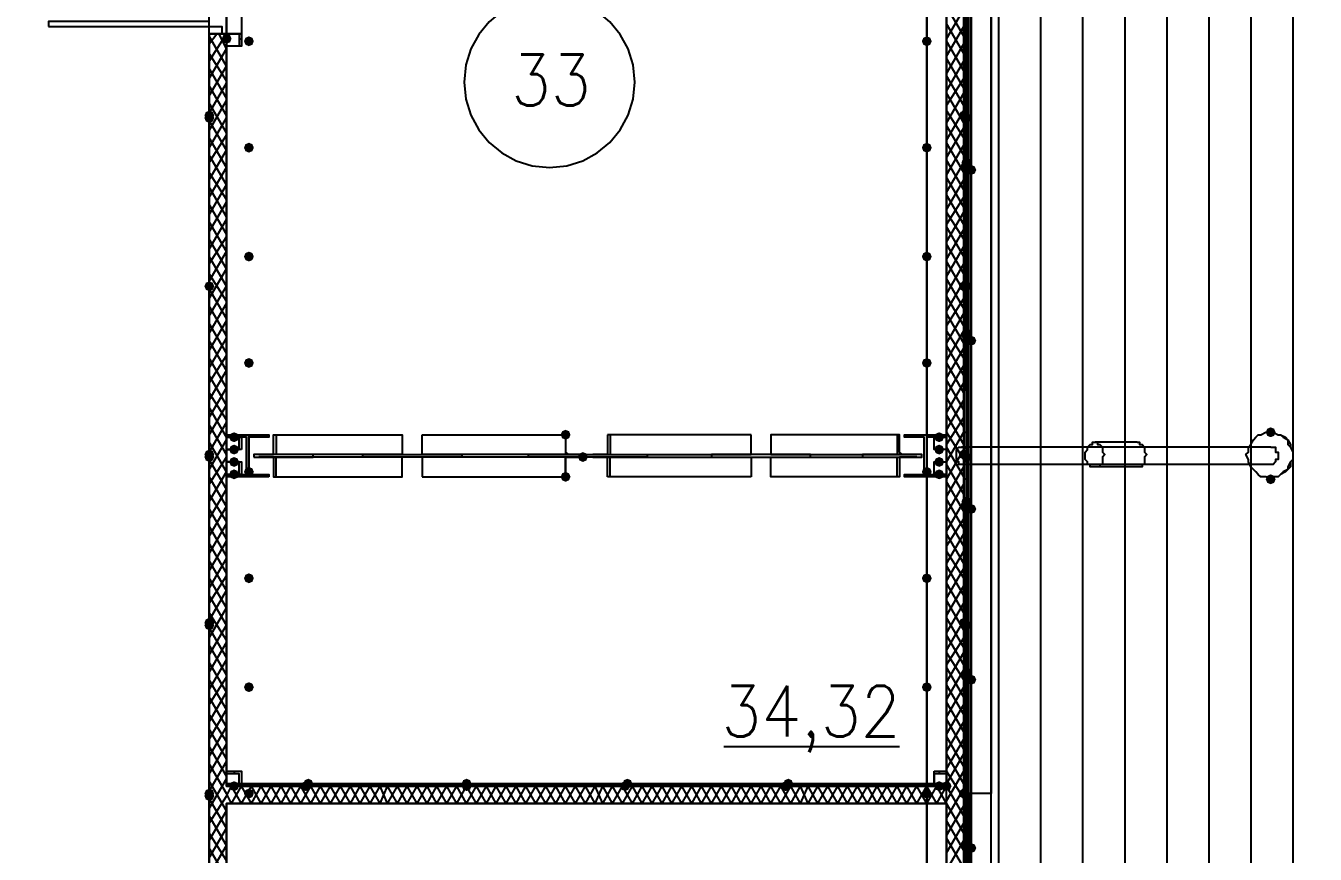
# Model space of a CAD drawing. Header units: millimetres. Extents: x 0 to 420, y 0 to 297.
# Drawn here: x 377.61 to 399.67, y 161.44 to 175.61 of the extents above; entities that cross this region are included whole.
import ezdxf

# ---------------------------------------------------------------- set-up
doc = ezdxf.new("R2010")
doc.units = ezdxf.units.MM
doc.layers.get('0').update_dxf_attribs({"linetype": 'CONTINUOUS'})
doc.styles.get("Standard").update_dxf_attribs({"font": 'STANDARD'})

msp = doc.modelspace()

# ---------------------------------------------------------------- hatches: boundary and pattern name
at = {"true_color": 0x000007}
h = msp.add_hatch(color=0, dxfattribs=at)
h.paths.add_polyline_path([(393.784667, 203.623333), (393.784667, 121.031), (393.7, 203.623333)], flags=0)
h.paths.add_polyline_path([(393.784667, 121.031), (393.7, 203.623333), (393.7, 121.031)], flags=0)
h = msp.add_hatch(color=0, dxfattribs=at)
h.paths.add_polyline_path([(393.7, 185.631667), (393.657667, 185.631667), (393.7, 168.275)], flags=0)
h.paths.add_polyline_path([(393.657667, 185.631667), (393.7, 168.275), (393.657667, 168.275)], flags=0)
h = msp.add_hatch(color=0, dxfattribs=at)
h.paths.add_polyline_path([(380.746, 175.471667), (380.746, 168.275)], flags=0)
h.paths.add_polyline_path([(380.746, 168.275), (380.746, 175.471667)], flags=0)
for points in [[(381.127, 175.387), (381.102129, 175.327204), (381.042333, 175.302333), (380.982538, 175.327204), (380.957667, 175.387), (380.982537, 175.446796), (381.042333, 175.471667), (381.102129, 175.446796)], [(381.508, 175.344667), (381.483129, 175.284871), (381.423333, 175.26), (381.363538, 175.284871), (381.338667, 175.344667), (381.363537, 175.404462), (381.423333, 175.429333), (381.483129, 175.404463)], [(393.107333, 175.344667), (393.082462, 175.284871), (393.022667, 175.26), (392.962871, 175.284871), (392.938, 175.344667), (392.962871, 175.404462), (393.022667, 175.429333), (393.082462, 175.404463)], [(381.508, 173.524333), (381.483129, 173.464538), (381.423333, 173.439667), (381.363538, 173.464538), (381.338667, 173.524333), (381.363537, 173.584129), (381.423333, 173.609), (381.483129, 173.584129)], [(393.107333, 173.524333), (393.082462, 173.464538), (393.022667, 173.439667), (392.962871, 173.464538), (392.938, 173.524333), (392.962871, 173.584129), (393.022667, 173.609), (393.082462, 173.584129)], [(381.508, 171.661667), (381.483129, 171.601871), (381.423333, 171.577), (381.363538, 171.601871), (381.338667, 171.661667), (381.363537, 171.721462), (381.423333, 171.746333), (381.483129, 171.721463)], [(393.107333, 171.661667), (393.082462, 171.601871), (393.022667, 171.577), (392.962871, 171.601871), (392.938, 171.661667), (392.962871, 171.721462), (393.022667, 171.746333), (393.082462, 171.721463)], [(381.508, 169.841333), (381.483129, 169.781537), (381.423333, 169.756667), (381.363538, 169.781537), (381.338667, 169.841333), (381.363537, 169.901129), (381.423333, 169.926), (381.483129, 169.901129)], [(393.107333, 169.841333), (393.082462, 169.781537), (393.022667, 169.756667), (392.962871, 169.781537), (392.938, 169.841333), (392.962871, 169.901129), (393.022667, 169.926), (393.082462, 169.901129)], [(381.254, 168.571333), (381.229129, 168.511537), (381.169333, 168.486667), (381.109537, 168.511537), (381.084667, 168.571333), (381.109537, 168.631129), (381.169333, 168.656), (381.229129, 168.631129)], [(386.926667, 168.613667), (386.901796, 168.553871), (386.842, 168.529), (386.782204, 168.553871), (386.757333, 168.613667), (386.782204, 168.673462), (386.842, 168.698333), (386.901796, 168.673463)], [(393.319, 168.571333), (393.294129, 168.511537), (393.234333, 168.486667), (393.174537, 168.511537), (393.149667, 168.571333), (393.174537, 168.631129), (393.234333, 168.656), (393.294129, 168.631129)], [(398.991667, 168.656), (398.966796, 168.596204), (398.907, 168.571333), (398.847204, 168.596204), (398.822333, 168.656), (398.847204, 168.715796), (398.907, 168.740667), (398.966796, 168.715796)], [(381.254, 168.359667), (381.229129, 168.299871), (381.169333, 168.275), (381.109537, 168.299871), (381.084667, 168.359667), (381.109537, 168.419462), (381.169333, 168.444333), (381.229129, 168.419463)], [(393.319, 168.359667), (393.294129, 168.299871), (393.234333, 168.275), (393.174537, 168.299871), (393.149667, 168.359667), (393.174537, 168.419462), (393.234333, 168.444333), (393.294129, 168.419463)], [(381.254, 168.148), (381.229129, 168.088204), (381.169333, 168.063333), (381.109537, 168.088204), (381.084667, 168.148), (381.109537, 168.207796), (381.169333, 168.232667), (381.229129, 168.207796)], [(387.223, 168.232667), (387.198129, 168.172871), (387.138333, 168.148), (387.078538, 168.172871), (387.053667, 168.232667), (387.078537, 168.292462), (387.138333, 168.317333), (387.198129, 168.292463)], [(393.319, 168.148), (393.294129, 168.088204), (393.234333, 168.063333), (393.174537, 168.088204), (393.149667, 168.148), (393.174537, 168.207796), (393.234333, 168.232667), (393.294129, 168.207796)], [(381.254, 167.936333), (381.229129, 167.876537), (381.169333, 167.851667), (381.109537, 167.876537), (381.084667, 167.936333), (381.109537, 167.996129), (381.169333, 168.021), (381.229129, 167.996129)], [(381.508, 167.978667), (381.483129, 167.918871), (381.423333, 167.894), (381.363538, 167.918871), (381.338667, 167.978667), (381.363537, 168.038462), (381.423333, 168.063333), (381.483129, 168.038463)], [(386.926667, 167.894), (386.901796, 167.834204), (386.842, 167.809333), (386.782204, 167.834204), (386.757333, 167.894), (386.782204, 167.953796), (386.842, 167.978667), (386.901796, 167.953796)], [(393.107333, 167.978667), (393.082462, 167.918871), (393.022667, 167.894), (392.962871, 167.918871), (392.938, 167.978667), (392.962871, 168.038462), (393.022667, 168.063333), (393.082462, 168.038463)], [(393.319, 167.936333), (393.294129, 167.876537), (393.234333, 167.851667), (393.174537, 167.876537), (393.149667, 167.936333), (393.174537, 167.996129), (393.234333, 168.021), (393.294129, 167.996129)], [(398.991667, 167.851667), (398.966796, 167.791871), (398.907, 167.767), (398.847204, 167.791871), (398.822333, 167.851667), (398.847204, 167.911462), (398.907, 167.936333), (398.966796, 167.911463)], [(381.508, 166.158333), (381.483129, 166.098537), (381.423333, 166.073667), (381.363538, 166.098537), (381.338667, 166.158333), (381.363537, 166.218129), (381.423333, 166.243), (381.483129, 166.218129)], [(393.107333, 166.158333), (393.082462, 166.098537), (393.022667, 166.073667), (392.962871, 166.098537), (392.938, 166.158333), (392.962871, 166.218129), (393.022667, 166.243), (393.082462, 166.218129)], [(381.508, 164.295667), (381.483129, 164.235871), (381.423333, 164.211), (381.363538, 164.235871), (381.338667, 164.295667), (381.363537, 164.355462), (381.423333, 164.380333), (381.483129, 164.355463)], [(393.107333, 164.295667), (393.082462, 164.235871), (393.022667, 164.211), (392.962871, 164.235871), (392.938, 164.295667), (392.962871, 164.355462), (393.022667, 164.380333), (393.082462, 164.355463)], [(381.254, 162.602333), (381.229129, 162.542537), (381.169333, 162.517667), (381.109537, 162.542537), (381.084667, 162.602333), (381.109537, 162.662129), (381.169333, 162.687), (381.229129, 162.662129)], [(393.319, 162.602333), (393.294129, 162.542537), (393.234333, 162.517667), (393.174537, 162.542537), (393.149667, 162.602333), (393.174537, 162.662129), (393.234333, 162.687), (393.294129, 162.662129)], [(393.446, 162.602333), (393.421129, 162.542537), (393.361333, 162.517667), (393.301537, 162.542537), (393.276667, 162.602333), (393.301537, 162.662129), (393.361333, 162.687), (393.421129, 162.662129)], [(381.508, 162.475333), (381.483129, 162.415537), (381.423333, 162.390667), (381.363538, 162.415537), (381.338667, 162.475333), (381.363537, 162.535129), (381.423333, 162.56), (381.483129, 162.535129)], [(393.107333, 162.475333), (393.082462, 162.415537), (393.022667, 162.390667), (392.962871, 162.415537), (392.938, 162.475333), (392.962871, 162.535129), (393.022667, 162.56), (393.082462, 162.535129)]]:
    msp.add_hatch(color=0, dxfattribs=at).paths.add_polyline_path(points, flags=0)
at = {"true_color": 0x0000fe}
for points in [[(380.830667, 174.074667), (380.805796, 174.014871), (380.746, 173.99), (380.686204, 174.014871), (380.661333, 174.074667), (380.686204, 174.134462), (380.746, 174.159333), (380.805796, 174.134463)], [(380.830667, 174.032333), (380.805796, 173.972537), (380.746, 173.947667), (380.686204, 173.972537), (380.661333, 174.032333), (380.686204, 174.092129), (380.746, 174.117), (380.805796, 174.092129)], [(393.742333, 174.074667), (393.717462, 174.014871), (393.657667, 173.99), (393.597871, 174.014871), (393.573, 174.074667), (393.597871, 174.134462), (393.657667, 174.159333), (393.717462, 174.134463)], [(393.784667, 174.032333), (393.759796, 173.972537), (393.7, 173.947667), (393.640204, 173.972537), (393.615333, 174.032333), (393.640204, 174.092129), (393.7, 174.117), (393.759796, 174.092129)], [(393.784667, 173.270333), (393.759796, 173.210537), (393.7, 173.185667), (393.640204, 173.210537), (393.615333, 173.270333), (393.640204, 173.330129), (393.7, 173.355), (393.759796, 173.330129)], [(393.784667, 173.185667), (393.759796, 173.125871), (393.7, 173.101), (393.640204, 173.125871), (393.615333, 173.185667), (393.640204, 173.245462), (393.7, 173.270333), (393.759796, 173.245463)], [(393.784667, 173.185667), (393.759796, 173.125871), (393.7, 173.101), (393.640204, 173.125871), (393.615333, 173.185667), (393.640204, 173.245462), (393.7, 173.270333), (393.759796, 173.245463)], [(393.869333, 173.143333), (393.844462, 173.083537), (393.784667, 173.058667), (393.724871, 173.083537), (393.7, 173.143333), (393.724871, 173.203129), (393.784667, 173.228), (393.844462, 173.203129)], [(380.830667, 171.153667), (380.805796, 171.093871), (380.746, 171.069), (380.686204, 171.093871), (380.661333, 171.153667), (380.686204, 171.213462), (380.746, 171.238333), (380.805796, 171.213463)], [(380.830667, 171.153667), (380.805796, 171.093871), (380.746, 171.069), (380.686204, 171.093871), (380.661333, 171.153667), (380.686204, 171.213462), (380.746, 171.238333), (380.805796, 171.213463)], [(393.742333, 171.153667), (393.717462, 171.093871), (393.657667, 171.069), (393.597871, 171.093871), (393.573, 171.153667), (393.597871, 171.213462), (393.657667, 171.238333), (393.717462, 171.213463)], [(393.784667, 171.153667), (393.759796, 171.093871), (393.7, 171.069), (393.640204, 171.093871), (393.615333, 171.153667), (393.640204, 171.213462), (393.7, 171.238333), (393.759796, 171.213463)], [(393.784667, 170.349333), (393.759796, 170.289537), (393.7, 170.264667), (393.640204, 170.289537), (393.615333, 170.349333), (393.640204, 170.409129), (393.7, 170.434), (393.759796, 170.409129)], [(393.784667, 170.307), (393.759796, 170.247204), (393.7, 170.222333), (393.640204, 170.247204), (393.615333, 170.307), (393.640204, 170.366796), (393.7, 170.391667), (393.759796, 170.366796)], [(393.784667, 170.307), (393.759796, 170.247204), (393.7, 170.222333), (393.640204, 170.247204), (393.615333, 170.307), (393.640204, 170.366796), (393.7, 170.391667), (393.759796, 170.366796)], [(393.869333, 170.222333), (393.844462, 170.162537), (393.784667, 170.137667), (393.724871, 170.162537), (393.7, 170.222333), (393.724871, 170.282129), (393.784667, 170.307), (393.844462, 170.282129)], [(380.830667, 168.275), (380.805796, 168.215204), (380.746, 168.190333), (380.686204, 168.215204), (380.661333, 168.275), (380.686204, 168.334796), (380.746, 168.359667), (380.805796, 168.334796)], [(393.742333, 168.275), (393.717462, 168.215204), (393.657667, 168.190333), (393.597871, 168.215204), (393.573, 168.275), (393.597871, 168.334796), (393.657667, 168.359667), (393.717462, 168.334796)], [(380.830667, 168.232667), (380.805796, 168.172871), (380.746, 168.148), (380.686204, 168.172871), (380.661333, 168.232667), (380.686204, 168.292462), (380.746, 168.317333), (380.805796, 168.292463)], [(393.784667, 168.232667), (393.759796, 168.172871), (393.7, 168.148), (393.640204, 168.172871), (393.615333, 168.232667), (393.640204, 168.292462), (393.7, 168.317333), (393.759796, 168.292463)], [(393.784667, 168.232667), (393.759796, 168.172871), (393.7, 168.148), (393.640204, 168.172871), (393.615333, 168.232667), (393.640204, 168.292462), (393.7, 168.317333), (393.759796, 168.292463)], [(393.784667, 167.470667), (393.759796, 167.410871), (393.7, 167.386), (393.640204, 167.410871), (393.615333, 167.470667), (393.640204, 167.530462), (393.7, 167.555333), (393.759796, 167.530463)], [(393.784667, 167.386), (393.759796, 167.326204), (393.7, 167.301333), (393.640204, 167.326204), (393.615333, 167.386), (393.640204, 167.445796), (393.7, 167.470667), (393.759796, 167.445796)], [(393.784667, 167.386), (393.759796, 167.326204), (393.7, 167.301333), (393.640204, 167.326204), (393.615333, 167.386), (393.640204, 167.445796), (393.7, 167.470667), (393.759796, 167.445796)], [(393.869333, 167.343667), (393.844462, 167.283871), (393.784667, 167.259), (393.724871, 167.283871), (393.7, 167.343667), (393.724871, 167.403462), (393.784667, 167.428333), (393.844462, 167.403463)], [(380.830667, 165.396333), (380.805796, 165.336537), (380.746, 165.311667), (380.686204, 165.336537), (380.661333, 165.396333), (380.686204, 165.456129), (380.746, 165.481), (380.805796, 165.456129)], [(393.742333, 165.396333), (393.717462, 165.336537), (393.657667, 165.311667), (393.597871, 165.336537), (393.573, 165.396333), (393.597871, 165.456129), (393.657667, 165.481), (393.717462, 165.456129)], [(380.830667, 165.354), (380.805796, 165.294204), (380.746, 165.269333), (380.686204, 165.294204), (380.661333, 165.354), (380.686204, 165.413796), (380.746, 165.438667), (380.805796, 165.413796)], [(393.784667, 165.354), (393.759796, 165.294204), (393.7, 165.269333), (393.640204, 165.294204), (393.615333, 165.354), (393.640204, 165.413796), (393.7, 165.438667), (393.759796, 165.413796)], [(393.784667, 164.549667), (393.759796, 164.489871), (393.7, 164.465), (393.640204, 164.489871), (393.615333, 164.549667), (393.640204, 164.609462), (393.7, 164.634333), (393.759796, 164.609463)], [(393.784667, 164.507333), (393.759796, 164.447537), (393.7, 164.422667), (393.640204, 164.447537), (393.615333, 164.507333), (393.640204, 164.567129), (393.7, 164.592), (393.759796, 164.567129)], [(393.784667, 164.507333), (393.759796, 164.447537), (393.7, 164.422667), (393.640204, 164.447537), (393.615333, 164.507333), (393.640204, 164.567129), (393.7, 164.592), (393.759796, 164.567129)], [(393.869333, 164.422667), (393.844462, 164.362871), (393.784667, 164.338), (393.724871, 164.362871), (393.7, 164.422667), (393.724871, 164.482462), (393.784667, 164.507333), (393.844462, 164.482463)], [(382.481667, 162.602333), (382.456796, 162.542537), (382.397, 162.517667), (382.337204, 162.542537), (382.312333, 162.602333), (382.337204, 162.662129), (382.397, 162.687), (382.456796, 162.662129)], [(382.524, 162.644667), (382.499129, 162.584871), (382.439333, 162.56), (382.379537, 162.584871), (382.354667, 162.644667), (382.379537, 162.704462), (382.439333, 162.729333), (382.499129, 162.704463)], [(385.233333, 162.644667), (385.208463, 162.584871), (385.148667, 162.56), (385.088871, 162.584871), (385.064, 162.644667), (385.088871, 162.704462), (385.148667, 162.729333), (385.208462, 162.704463)], [(385.233333, 162.602333), (385.208463, 162.542537), (385.148667, 162.517667), (385.088871, 162.542537), (385.064, 162.602333), (385.088871, 162.662129), (385.148667, 162.687), (385.208462, 162.662129)], [(387.942667, 162.602333), (387.917796, 162.542537), (387.858, 162.517667), (387.798204, 162.542537), (387.773333, 162.602333), (387.798204, 162.662129), (387.858, 162.687), (387.917796, 162.662129)], [(387.985, 162.644667), (387.960129, 162.584871), (387.900333, 162.56), (387.840537, 162.584871), (387.815667, 162.644667), (387.840537, 162.704462), (387.900333, 162.729333), (387.960129, 162.704463)], [(390.694333, 162.602333), (390.669462, 162.542537), (390.609667, 162.517667), (390.549871, 162.542537), (390.525, 162.602333), (390.549871, 162.662129), (390.609667, 162.687), (390.669462, 162.662129)], [(390.736667, 162.644667), (390.711796, 162.584871), (390.652, 162.56), (390.592204, 162.584871), (390.567333, 162.644667), (390.592204, 162.704462), (390.652, 162.729333), (390.711796, 162.704463)], [(393.446, 162.602333), (393.421129, 162.542537), (393.361333, 162.517667), (393.301537, 162.542537), (393.276667, 162.602333), (393.301537, 162.662129), (393.361333, 162.687), (393.421129, 162.662129)], [(380.830667, 162.475333), (380.805796, 162.415537), (380.746, 162.390667), (380.686204, 162.415537), (380.661333, 162.475333), (380.686204, 162.535129), (380.746, 162.56), (380.805796, 162.535129)], [(380.830667, 162.433), (380.805796, 162.373204), (380.746, 162.348333), (380.686204, 162.373204), (380.661333, 162.433), (380.686204, 162.492796), (380.746, 162.517667), (380.805796, 162.492796)], [(393.742333, 162.475333), (393.717462, 162.415537), (393.657667, 162.390667), (393.597871, 162.415537), (393.573, 162.475333), (393.597871, 162.535129), (393.657667, 162.56), (393.717462, 162.535129)], [(393.784667, 162.433), (393.759796, 162.373204), (393.7, 162.348333), (393.640204, 162.373204), (393.615333, 162.433), (393.640204, 162.492796), (393.7, 162.517667), (393.759796, 162.492796)], [(393.784667, 161.628667), (393.759796, 161.568871), (393.7, 161.544), (393.640204, 161.568871), (393.615333, 161.628667), (393.640204, 161.688462), (393.7, 161.713333), (393.759796, 161.688463)], [(393.784667, 161.586333), (393.759796, 161.526537), (393.7, 161.501667), (393.640204, 161.526537), (393.615333, 161.586333), (393.640204, 161.646129), (393.7, 161.671), (393.759796, 161.646129)], [(393.784667, 161.586333), (393.759796, 161.526537), (393.7, 161.501667), (393.640204, 161.526537), (393.615333, 161.586333), (393.640204, 161.646129), (393.7, 161.671), (393.759796, 161.646129)], [(393.869333, 161.544), (393.844462, 161.484204), (393.784667, 161.459333), (393.724871, 161.484204), (393.7, 161.544), (393.724871, 161.603796), (393.784667, 161.628667), (393.844462, 161.603796)]]:
    msp.add_hatch(color=0, dxfattribs=at).paths.add_polyline_path(points, flags=0)
at = {"true_color": 0x000007}
h = msp.add_hatch(color=0, dxfattribs=at)
h.paths.add_polyline_path([(380.746, 168.232667), (380.746, 156.675667)], flags=0)
h.paths.add_polyline_path([(380.746, 156.675667), (380.746, 168.232667)], flags=0)
h = msp.add_hatch(color=0, dxfattribs=at)
h.paths.add_polyline_path([(393.7, 168.232667), (393.657667, 168.232667), (393.7, 156.675667)], flags=0)
h.paths.add_polyline_path([(393.657667, 168.232667), (393.7, 156.675667), (393.657667, 156.675667)], flags=0)
h = msp.add_hatch(color=0, dxfattribs=at)
h.paths.add_polyline_path([(393.361333, 162.644667), (381.042333, 162.644667), (393.361333, 162.602333)], flags=0)
h.paths.add_polyline_path([(381.042333, 162.644667), (393.361333, 162.602333), (381.042333, 162.602333)], flags=0)

# ---------------------------------------------------------------- linework, layer by layer
at = {"color": 0, "true_color": 0x000007}
for points in [[(393.657667, 104.14), (393.657667, 221.064667)], [(393.7, 203.623333), (393.7, 121.031), (393.7, 203.623333), (393.7, 121.031)], [(393.7, 203.623333), (393.7, 121.031)], [(393.7, 203.623333), (393.7, 121.031)], [(393.361333, 186.012667), (393.361333, 162.602333)], [(393.7, 185.631667), (393.7, 168.275), (393.657667, 185.631667), (393.657667, 168.275)], [(381.169333, 175.471667), (381.042333, 175.471667), (381.042333, 176.953333)], [(381.296333, 176.953333), (381.296333, 175.471667), (381.169333, 175.471667)], [(388.027333, 174.646167), (387.997661, 174.94051), (387.912561, 175.214662), (387.777905, 175.462749), (387.599566, 175.678899), (387.383416, 175.857238), (387.135329, 175.991894), (386.861177, 176.076995), (386.566833, 176.106667), (386.27249, 176.076995), (385.998338, 175.991894), (385.750251, 175.857238), (385.534101, 175.678899), (385.355762, 175.462749), (385.221106, 175.214662), (385.136005, 174.94051), (385.106333, 174.646167)], [(393.657667, 175.429333), (393.361333, 175.937333)], [(393.361333, 175.387), (393.657667, 175.895)], [(393.657667, 175.133), (393.361333, 175.641)], [(380.746, 175.302333), (380.873, 175.471667)], [(380.746, 175.006), (381.042333, 175.471667)], [(380.746, 175.471667), (380.746, 168.275), (380.746, 175.471667), (380.746, 168.275)], [(380.746, 175.471667), (380.957667, 175.471667), (381.042333, 175.471667)], [(381.042333, 175.471667), (380.957667, 175.471667), (380.746, 175.471667), (380.957667, 175.471667)], [(380.746, 175.471667), (380.746, 149.436667)], [(381.042333, 174.921333), (380.746, 175.429333)], [(381.042333, 175.217667), (380.915333, 175.471667)], [(381.042333, 162.602333), (381.042333, 175.471667)], [(393.361333, 175.090667), (393.657667, 175.598667)], [(380.746, 174.709667), (381.042333, 175.217667)], [(381.254, 175.387), (381.296333, 175.387)], [(393.657667, 174.836667), (393.361333, 175.344667)], [(393.361333, 174.794333), (393.657667, 175.302333)], [(381.042333, 174.667333), (380.746, 175.133)], [(393.657667, 174.540333), (393.361333, 175.048333)], [(393.361333, 174.498), (393.657667, 175.006)], [(380.746, 174.413333), (381.042333, 174.921333)], [(381.042333, 174.371), (380.746, 174.879)], [(393.657667, 174.244), (393.361333, 174.752)], [(380.746, 174.117), (381.042333, 174.625)], [(381.042333, 174.074667), (380.746, 174.582667)], [(385.106333, 174.646167), (385.136005, 174.351823), (385.221106, 174.077671), (385.355762, 173.829584), (385.534101, 173.613434), (385.750251, 173.435095), (385.998338, 173.300439), (386.27249, 173.215339), (386.566833, 173.185667), (386.861177, 173.215339), (387.135329, 173.300439), (387.383416, 173.435095), (387.599566, 173.613434), (387.777905, 173.829584), (387.912561, 174.077671), (387.997661, 174.351823), (388.027333, 174.646167)], [(393.361333, 174.244), (393.657667, 174.709667)], [(380.746, 173.820667), (381.042333, 174.328667)], [(393.361333, 173.947667), (393.657667, 174.455667)], [(393.657667, 173.947667), (393.361333, 174.455667)], [(381.042333, 173.778333), (380.746, 174.286333)], [(393.361333, 173.651333), (393.657667, 174.159333)], [(393.657667, 173.693667), (393.361333, 174.159333)], [(380.746, 173.524333), (381.042333, 174.032333)], [(381.042333, 173.482), (380.746, 173.99)], [(393.657667, 173.397333), (393.361333, 173.905333)], [(393.361333, 173.355), (393.657667, 173.863)], [(380.746, 173.270333), (381.042333, 173.736)], [(381.042333, 173.185667), (380.746, 173.693667)], [(380.746, 172.974), (381.042333, 173.482)], [(393.657667, 173.101), (393.361333, 173.609)], [(393.361333, 173.058667), (393.657667, 173.566667)], [(381.042333, 172.889333), (380.746, 173.397333)], [(393.657667, 172.804667), (393.361333, 173.312667)], [(393.361333, 172.762333), (393.657667, 173.270333)], [(380.746, 172.677667), (381.042333, 173.185667)], [(381.042333, 172.635333), (380.746, 173.101)], [(393.657667, 172.508333), (393.361333, 173.016333)], [(380.746, 172.381333), (381.042333, 172.889333)], [(381.042333, 172.339), (380.746, 172.847)], [(393.361333, 172.466), (393.657667, 172.974)], [(380.746, 172.085), (381.042333, 172.593)], [(381.042333, 172.042667), (380.746, 172.550667)], [(393.657667, 172.212), (393.361333, 172.72)], [(393.361333, 172.212), (393.657667, 172.677667)], [(393.361333, 171.915667), (393.657667, 172.423667)], [(393.657667, 171.958), (393.361333, 172.423667)], [(380.746, 171.788667), (381.042333, 172.296667)], [(381.042333, 171.746333), (380.746, 172.254333)], [(393.657667, 171.661667), (393.361333, 172.169667)], [(393.361333, 171.619333), (393.657667, 172.127333)], [(380.746, 171.534667), (381.042333, 172.000333)], [(381.042333, 171.45), (380.746, 171.958)], [(380.746, 171.238333), (381.042333, 171.746333)], [(381.042333, 171.153667), (380.746, 171.661667)], [(393.657667, 171.365333), (393.361333, 171.873333)], [(393.361333, 171.323), (393.657667, 171.831)], [(380.746, 170.942), (381.042333, 171.45)], [(393.657667, 171.069), (393.361333, 171.577)], [(393.361333, 171.026667), (393.657667, 171.534667)], [(381.042333, 170.899667), (380.746, 171.365333)], [(393.657667, 170.772667), (393.361333, 171.280667)], [(393.361333, 170.730333), (393.657667, 171.238333)], [(380.746, 170.645667), (381.042333, 171.153667)], [(381.042333, 170.603333), (380.746, 171.111333)], [(380.746, 170.349333), (381.042333, 170.857333)], [(381.042333, 170.307), (380.746, 170.815)], [(393.657667, 170.476333), (393.361333, 170.984333)], [(393.361333, 170.476333), (393.657667, 170.942)], [(380.746, 170.053), (381.042333, 170.561)], [(393.361333, 170.18), (393.657667, 170.688)], [(393.657667, 170.18), (393.361333, 170.688)], [(381.042333, 170.010667), (380.746, 170.518667)], [(393.361333, 169.883667), (393.657667, 170.391667)], [(393.657667, 169.926), (393.361333, 170.391667)], [(380.746, 169.756667), (381.042333, 170.264667)], [(381.042333, 169.714333), (380.746, 170.222333)], [(393.657667, 169.629667), (393.361333, 170.137667)], [(380.746, 169.502667), (381.042333, 169.968333)], [(381.042333, 169.418), (380.746, 169.926)], [(393.361333, 169.587333), (393.657667, 170.095333)], [(380.746, 169.206333), (381.042333, 169.714333)], [(393.657667, 169.333333), (393.361333, 169.841333)], [(393.361333, 169.291), (393.657667, 169.799)], [(381.042333, 169.121667), (380.746, 169.629667)], [(393.657667, 169.037), (393.361333, 169.545)], [(393.361333, 168.994667), (393.657667, 169.502667)], [(380.746, 168.91), (381.042333, 169.418)], [(381.042333, 168.867667), (380.746, 169.333333)], [(393.657667, 168.740667), (393.361333, 169.248667)], [(380.746, 168.613667), (381.042333, 169.121667)], [(381.042333, 168.571333), (380.746, 169.079333)], [(393.361333, 168.698333), (393.657667, 169.206333)], [(380.746, 168.317333), (381.042333, 168.825333)], [(393.657667, 168.444333), (393.361333, 168.952333)], [(393.361333, 168.444333), (393.657667, 168.91)], [(381.042333, 168.275), (380.746, 168.783)], [(381.042333, 168.571333), (381.042333, 168.613667)], [(381.254, 168.571333), (381.254, 168.613667)], [(381.423333, 167.894), (381.423333, 168.613667)], [(381.592667, 168.571333), (381.592667, 168.613667)], [(381.889, 168.613667), (384.048, 168.613667), (384.048, 168.275), (381.889, 168.275), (381.592667, 168.275), (381.846667, 168.275), (381.846667, 168.317333), (381.846667, 168.613667), (381.889, 168.613667), (381.889, 168.275)], [(381.762, 168.571333), (381.762, 168.613667)], [(386.842, 168.613667), (386.842, 168.317333), (386.884333, 168.275), (387.096, 168.275), (387.138333, 168.275)], [(387.561667, 168.613667), (387.561667, 168.317333), (387.561667, 168.275), (387.307667, 168.275)], [(387.604, 168.613667), (387.561667, 168.613667)], [(392.514667, 168.613667), (390.355667, 168.613667), (390.355667, 168.275), (392.514667, 168.275), (392.853333, 168.275), (392.811, 168.275), (392.599333, 168.275), (392.557, 168.317333), (392.557, 168.613667), (392.514667, 168.613667), (392.514667, 168.275)], [(392.641667, 168.571333), (392.641667, 168.613667)], [(392.811, 168.571333), (392.811, 168.613667)], [(393.022667, 167.894), (393.022667, 168.613667)], [(393.192, 168.571333), (393.192, 168.613667)], [(393.361333, 168.148), (393.657667, 168.656)], [(393.657667, 168.190333), (393.361333, 168.656)], [(393.361333, 168.571333), (393.361333, 168.613667)], [(393.742333, 167.851667), (393.657667, 167.851667), (393.657667, 167.894), (393.657667, 167.936333), (393.657667, 167.978667), (393.657667, 168.021), (393.657667, 168.063333), (393.657667, 168.148), (393.657667, 168.190333), (393.657667, 168.275), (393.657667, 168.317333), (393.657667, 168.402), (393.657667, 168.444333), (393.657667, 168.529), (393.657667, 168.571333), (393.657667, 168.613667), (393.657667, 168.656), (393.742333, 168.656)], [(393.742333, 167.851667), (393.742333, 167.894), (393.742333, 167.936333), (393.742333, 167.978667), (393.742333, 168.021), (393.742333, 168.063333), (393.742333, 168.148), (393.742333, 168.190333), (393.742333, 168.275), (393.742333, 168.317333), (393.742333, 168.402), (393.742333, 168.444333), (393.742333, 168.529), (393.742333, 168.571333), (393.742333, 168.613667), (393.742333, 168.656)], [(398.907, 168.656), (398.949333, 168.656), (399.034, 168.613667), (399.076333, 168.613667), (399.161, 168.571333), (399.203333, 168.529), (399.245667, 168.444333), (399.245667, 168.402), (399.288, 168.317333), (399.288, 168.275), (399.288, 168.190333), (399.245667, 168.148), (399.245667, 168.063333), (399.203333, 168.021), (399.161, 167.978667), (399.076333, 167.936333), (399.034, 167.894), (398.949333, 167.894), (398.907, 167.851667)], [(380.746, 168.021), (381.042333, 168.529)], [(381.042333, 167.978667), (380.746, 168.486667)], [(393.657667, 167.894), (393.361333, 168.402)], [(393.361333, 167.851667), (393.657667, 168.359667)], [(398.907, 168.402), (393.615333, 168.402)], [(396.621, 168.486667), (395.901333, 168.486667)], [(396.621, 168.486667), (396.663333, 168.486667), (396.663333, 168.444333), (396.705667, 168.444333), (396.748, 168.402), (396.748, 168.359667), (396.748, 168.317333), (396.790333, 168.275), (396.748, 168.232667), (396.748, 168.190333), (396.748, 168.148), (396.748, 168.105667), (396.705667, 168.105667), (396.705667, 168.063333), (396.663333, 168.063333), (396.621, 168.063333)], [(398.907, 168.402), (398.949333, 168.402), (398.991667, 168.402), (398.991667, 168.359667), (398.991667, 168.317333), (399.034, 168.317333), (399.034, 168.275), (399.034, 168.232667), (399.034, 168.190333), (398.991667, 168.190333), (398.991667, 168.148), (398.949333, 168.105667), (398.907, 168.105667)], [(380.746, 167.767), (381.042333, 168.232667)], [(380.746, 156.675667), (380.746, 168.232667), (380.746, 156.675667), (380.746, 168.232667)], [(381.042333, 167.682333), (380.746, 168.190333)], [(381.889, 167.894), (384.048, 167.894), (384.048, 168.232667), (381.889, 168.232667), (381.592667, 168.232667), (381.846667, 168.232667), (381.846667, 168.190333), (381.846667, 167.894), (381.889, 167.894), (381.889, 168.232667)], [(387.138333, 168.275), (386.842, 168.275)], [(386.842, 168.232667), (386.884333, 168.232667), (387.096, 168.232667), (387.138333, 168.232667), (386.842, 168.232667), (386.842, 168.190333), (386.842, 167.894)], [(387.307667, 168.275), (387.604, 168.275)], [(387.307667, 168.232667), (387.604, 168.232667)], [(387.561667, 167.894), (387.561667, 168.190333), (387.561667, 168.232667), (387.307667, 168.232667)], [(392.514667, 167.894), (390.355667, 167.894), (390.355667, 168.232667), (392.514667, 168.232667), (392.853333, 168.232667), (392.811, 168.232667), (392.599333, 168.232667), (392.557, 168.232667), (392.557, 168.190333), (392.557, 167.894), (392.514667, 167.894), (392.514667, 168.232667)], [(393.7, 168.232667), (393.7, 156.675667), (393.657667, 168.232667), (393.657667, 156.675667)], [(380.746, 167.470667), (381.042333, 167.978667)], [(381.042333, 167.894), (381.042333, 167.936333)], [(381.254, 167.894), (381.254, 167.936333)], [(381.592667, 167.894), (381.592667, 167.936333)], [(381.762, 167.894), (381.762, 167.936333)], [(392.641667, 167.894), (392.641667, 167.936333)], [(392.811, 167.894), (392.811, 167.936333)], [(393.192, 167.894), (393.192, 167.936333)], [(393.657667, 167.597667), (393.361333, 168.105667)], [(393.361333, 167.555333), (393.657667, 168.063333)], [(393.361333, 167.894), (393.361333, 167.936333)], [(398.907, 168.105667), (393.615333, 168.105667)], [(396.621, 168.063333), (395.901333, 168.063333)], [(381.042333, 167.386), (380.746, 167.894)], [(387.604, 167.894), (387.561667, 167.894)], [(393.657667, 167.301333), (393.361333, 167.809333)], [(393.361333, 167.259), (393.657667, 167.767)], [(380.746, 167.174333), (381.042333, 167.682333)], [(381.042333, 167.132), (380.746, 167.597667)], [(393.657667, 167.005), (393.361333, 167.513)], [(393.361333, 166.962667), (393.657667, 167.470667)], [(380.746, 166.878), (381.042333, 167.386)], [(381.042333, 166.835667), (380.746, 167.343667)], [(380.746, 166.581667), (381.042333, 167.089667)], [(381.042333, 166.539333), (380.746, 167.047333)], [(393.657667, 166.708667), (393.361333, 167.216667)], [(393.361333, 166.708667), (393.657667, 167.174333)], [(393.361333, 166.412333), (393.657667, 166.920333)], [(393.657667, 166.412333), (393.361333, 166.920333)], [(380.746, 166.285333), (381.042333, 166.793333)], [(381.042333, 166.243), (380.746, 166.751)], [(393.361333, 166.116), (393.657667, 166.624)], [(393.657667, 166.158333), (393.361333, 166.624)], [(380.746, 165.989), (381.042333, 166.497)], [(381.042333, 165.946667), (380.746, 166.454667)], [(393.657667, 165.862), (393.361333, 166.37)], [(380.746, 165.735), (381.042333, 166.200667)], [(381.042333, 165.650333), (380.746, 166.158333)], [(393.361333, 165.819667), (393.657667, 166.327667)], [(380.746, 165.438667), (381.042333, 165.946667)], [(393.657667, 165.565667), (393.361333, 166.073667)], [(393.361333, 165.523333), (393.657667, 166.031333)], [(381.042333, 165.354), (380.746, 165.862)], [(393.657667, 165.269333), (393.361333, 165.777333)], [(393.361333, 165.227), (393.657667, 165.735)], [(380.746, 165.142333), (381.042333, 165.650333)], [(381.042333, 165.1), (380.746, 165.565667)], [(393.657667, 164.973), (393.361333, 165.481)], [(380.746, 164.846), (381.042333, 165.354)], [(381.042333, 164.803667), (380.746, 165.311667)], [(393.361333, 164.930667), (393.657667, 165.438667)], [(380.746, 164.549667), (381.042333, 165.057667)], [(393.657667, 164.676667), (393.361333, 165.184667)], [(393.361333, 164.676667), (393.657667, 165.142333)], [(381.042333, 164.507333), (380.746, 165.015333)], [(393.361333, 164.380333), (393.657667, 164.888333)], [(393.657667, 164.422667), (393.361333, 164.888333)], [(380.746, 164.253333), (381.042333, 164.761333)], [(381.042333, 164.211), (380.746, 164.719)], [(393.657667, 164.126333), (393.361333, 164.634333)], [(380.746, 163.999333), (381.042333, 164.465)], [(381.042333, 163.914667), (380.746, 164.422667)], [(393.361333, 164.084), (393.657667, 164.592)], [(380.746, 163.703), (381.042333, 164.211)], [(393.657667, 163.83), (393.361333, 164.338)], [(393.361333, 163.787667), (393.657667, 164.295667)], [(381.042333, 163.618333), (380.746, 164.126333)], [(393.657667, 163.533667), (393.361333, 164.041667)], [(393.361333, 163.491333), (393.657667, 163.999333)], [(380.746, 163.406667), (381.042333, 163.914667)], [(381.042333, 163.364333), (380.746, 163.83)], [(393.657667, 163.237333), (393.361333, 163.745333)], [(380.746, 163.110333), (381.042333, 163.618333)], [(381.042333, 163.068), (380.746, 163.576)], [(393.361333, 163.195), (393.657667, 163.703)], [(380.746, 162.814), (381.042333, 163.322)], [(381.042333, 162.771667), (380.746, 163.279667)], [(389.551333, 163.279667), (392.557, 163.279667)], [(393.657667, 162.941), (393.361333, 163.449)], [(393.361333, 162.898667), (393.657667, 163.406667)], [(393.361333, 162.644667), (393.657667, 163.152667)], [(393.657667, 162.644667), (393.361333, 163.152667)], [(380.746, 162.517667), (381.042333, 163.025667)], [(381.042333, 162.475333), (380.746, 162.983333)], [(381.169333, 162.856333), (381.169333, 162.814)], [(393.234333, 162.856333), (393.234333, 162.814)], [(393.361333, 162.348333), (393.657667, 162.856333)], [(393.657667, 162.390667), (393.361333, 162.856333)], [(380.746, 162.221333), (381.042333, 162.729333)], [(381.042333, 162.179), (380.746, 162.687)], [(381.042333, 162.602333), (393.361333, 162.602333), (381.042333, 162.602333), (393.361333, 162.644667)], [(380.746, 161.967333), (381.042333, 162.433)], [(381.042333, 161.882667), (380.746, 162.390667)], [(381.042333, 162.433), (381.127, 162.602333)], [(393.361333, 162.602333), (381.042333, 162.602333)], [(381.127, 162.306), (381.042333, 162.475333)], [(381.127, 162.306), (381.296333, 162.602333)], [(381.296333, 162.306), (381.127, 162.602333)], [(381.296333, 162.306), (381.465667, 162.602333)], [(381.465667, 162.306), (381.296333, 162.602333)], [(381.465667, 162.306), (381.635, 162.602333)], [(381.635, 162.306), (381.465667, 162.602333)], [(381.635, 162.306), (381.804333, 162.602333)], [(381.804333, 162.306), (381.635, 162.602333)], [(381.804333, 162.306), (381.973667, 162.602333)], [(381.973667, 162.306), (381.804333, 162.602333)], [(381.973667, 162.306), (382.143, 162.602333)], [(382.143, 162.306), (381.973667, 162.602333)], [(382.143, 162.306), (382.312333, 162.602333)], [(382.312333, 162.306), (382.143, 162.602333)], [(382.312333, 162.306), (382.481667, 162.602333)], [(382.481667, 162.306), (382.312333, 162.602333)], [(382.481667, 162.306), (382.651, 162.602333)], [(382.651, 162.306), (382.481667, 162.602333)], [(382.651, 162.306), (382.820333, 162.602333)], [(382.820333, 162.306), (382.651, 162.602333)], [(382.820333, 162.306), (382.989667, 162.602333)], [(382.989667, 162.306), (382.820333, 162.602333)], [(382.989667, 162.306), (383.159, 162.602333)], [(383.159, 162.306), (382.989667, 162.602333)], [(383.159, 162.306), (383.328333, 162.602333)], [(383.328333, 162.306), (383.159, 162.602333)], [(383.328333, 162.306), (383.497667, 162.602333)], [(383.497667, 162.306), (383.328333, 162.602333)], [(383.497667, 162.306), (383.667, 162.602333)], [(383.667, 162.306), (383.497667, 162.602333)], [(383.667, 162.306), (383.794, 162.602333)], [(383.794, 162.306), (383.667, 162.602333)], [(383.794, 162.306), (383.963333, 162.602333)], [(383.963333, 162.306), (383.794, 162.602333)], [(383.963333, 162.306), (384.132667, 162.602333)], [(384.132667, 162.306), (383.963333, 162.602333)], [(384.132667, 162.306), (384.302, 162.602333)], [(384.302, 162.306), (384.132667, 162.602333)], [(384.302, 162.306), (384.471333, 162.602333)], [(384.471333, 162.306), (384.302, 162.602333)], [(384.471333, 162.306), (384.640667, 162.602333)], [(384.640667, 162.306), (384.471333, 162.602333)], [(384.640667, 162.306), (384.81, 162.602333)], [(384.81, 162.306), (384.640667, 162.602333)], [(384.81, 162.306), (384.979333, 162.602333)], [(384.979333, 162.306), (384.81, 162.602333)], [(384.979333, 162.306), (385.148667, 162.602333)], [(385.148667, 162.306), (384.979333, 162.602333)], [(385.148667, 162.306), (385.318, 162.602333)], [(385.318, 162.306), (385.148667, 162.602333)], [(385.318, 162.306), (385.487333, 162.602333)], [(385.487333, 162.306), (385.318, 162.602333)], [(385.487333, 162.306), (385.656667, 162.602333)], [(385.656667, 162.306), (385.487333, 162.602333)], [(385.656667, 162.306), (385.826, 162.602333)], [(385.826, 162.306), (385.656667, 162.602333)], [(385.826, 162.306), (385.995333, 162.602333)], [(385.995333, 162.306), (385.826, 162.602333)], [(385.995333, 162.306), (386.164667, 162.602333)], [(386.164667, 162.306), (385.995333, 162.602333)], [(386.164667, 162.306), (386.334, 162.602333)], [(386.334, 162.306), (386.164667, 162.602333)], [(386.334, 162.306), (386.503333, 162.602333)], [(386.503333, 162.306), (386.334, 162.602333)], [(386.503333, 162.306), (386.672667, 162.602333)], [(386.672667, 162.306), (386.503333, 162.602333)], [(386.672667, 162.306), (386.842, 162.602333)], [(386.842, 162.306), (386.672667, 162.602333)], [(386.842, 162.306), (387.011333, 162.602333)], [(387.011333, 162.306), (386.842, 162.602333)], [(387.011333, 162.306), (387.180667, 162.602333)], [(387.180667, 162.306), (387.011333, 162.602333)], [(387.180667, 162.306), (387.35, 162.602333)], [(387.35, 162.306), (387.180667, 162.602333)], [(387.35, 162.306), (387.477, 162.602333)], [(387.477, 162.306), (387.35, 162.602333)], [(387.477, 162.306), (387.646333, 162.602333)], [(387.646333, 162.306), (387.477, 162.602333)], [(387.646333, 162.306), (387.815667, 162.602333)], [(387.815667, 162.306), (387.646333, 162.602333)], [(387.815667, 162.306), (387.985, 162.602333)], [(387.985, 162.306), (387.815667, 162.602333)], [(387.985, 162.306), (388.154333, 162.602333)], [(388.154333, 162.306), (387.985, 162.602333)], [(388.154333, 162.306), (388.323667, 162.602333)], [(388.323667, 162.306), (388.154333, 162.602333)], [(388.323667, 162.306), (388.493, 162.602333)], [(388.493, 162.306), (388.323667, 162.602333)], [(388.493, 162.306), (388.662333, 162.602333)], [(388.662333, 162.306), (388.493, 162.602333)], [(388.662333, 162.306), (388.831667, 162.602333)], [(388.831667, 162.306), (388.662333, 162.602333)], [(388.831667, 162.306), (389.001, 162.602333)], [(389.001, 162.306), (388.831667, 162.602333)], [(389.001, 162.306), (389.170333, 162.602333)], [(389.170333, 162.306), (389.001, 162.602333)], [(389.170333, 162.306), (389.339667, 162.602333)], [(389.339667, 162.306), (389.170333, 162.602333)], [(389.339667, 162.306), (389.509, 162.602333)], [(389.509, 162.306), (389.339667, 162.602333)], [(389.509, 162.306), (389.678333, 162.602333)], [(389.678333, 162.306), (389.509, 162.602333)], [(389.678333, 162.306), (389.847667, 162.602333)], [(389.847667, 162.306), (389.678333, 162.602333)], [(389.847667, 162.306), (390.017, 162.602333)], [(390.017, 162.306), (389.847667, 162.602333)], [(390.017, 162.306), (390.186333, 162.602333)], [(390.186333, 162.306), (390.017, 162.602333)], [(390.186333, 162.306), (390.355667, 162.602333)], [(390.355667, 162.306), (390.186333, 162.602333)], [(390.355667, 162.306), (390.525, 162.602333)], [(390.525, 162.306), (390.355667, 162.602333)], [(390.525, 162.306), (390.694333, 162.602333)], [(390.694333, 162.306), (390.525, 162.602333)], [(390.694333, 162.306), (390.863667, 162.602333)], [(390.863667, 162.306), (390.694333, 162.602333)], [(390.863667, 162.306), (390.990667, 162.602333)], [(390.990667, 162.306), (390.863667, 162.602333)], [(390.990667, 162.306), (391.16, 162.602333)], [(391.16, 162.306), (390.990667, 162.602333)], [(391.16, 162.306), (391.329333, 162.602333)], [(391.329333, 162.306), (391.16, 162.602333)], [(391.329333, 162.306), (391.498667, 162.602333)], [(391.498667, 162.306), (391.329333, 162.602333)], [(391.498667, 162.306), (391.668, 162.602333)], [(391.668, 162.306), (391.498667, 162.602333)], [(391.668, 162.306), (391.837333, 162.602333)], [(391.837333, 162.306), (391.668, 162.602333)], [(391.837333, 162.306), (392.006667, 162.602333)], [(392.006667, 162.306), (391.837333, 162.602333)], [(392.006667, 162.306), (392.176, 162.602333)], [(392.176, 162.306), (392.006667, 162.602333)], [(392.176, 162.306), (392.345333, 162.602333)], [(392.345333, 162.306), (392.176, 162.602333)], [(392.345333, 162.306), (392.514667, 162.602333)], [(392.514667, 162.306), (392.345333, 162.602333)], [(392.514667, 162.306), (392.684, 162.602333)], [(392.684, 162.306), (392.514667, 162.602333)], [(392.684, 162.306), (392.853333, 162.602333)], [(392.853333, 162.306), (392.684, 162.602333)], [(392.853333, 162.306), (393.022667, 162.602333)], [(393.022667, 162.306), (392.853333, 162.602333)], [(393.022667, 162.306), (393.192, 162.602333)], [(393.192, 162.306), (393.022667, 162.602333)], [(393.192, 162.306), (393.361333, 162.602333)], [(393.361333, 162.306), (393.192, 162.602333)], [(393.657667, 162.094333), (393.361333, 162.602333)], [(393.361333, 162.052), (393.657667, 162.56)], [(380.746, 161.671), (381.042333, 162.179)], [(381.042333, 149.436667), (381.042333, 162.306)], [(381.042333, 162.306), (393.361333, 162.306)], [(393.361333, 162.306), (393.361333, 162.348333)], [(393.657667, 161.798), (393.361333, 162.306)], [(393.361333, 162.306), (393.361333, 138.895667)], [(393.361333, 161.755667), (393.657667, 162.263667)], [(381.042333, 161.586333), (380.746, 162.094333)], [(393.657667, 161.501667), (393.361333, 162.009667)], [(393.361333, 161.459333), (393.657667, 161.967333)], [(380.746, 161.374667), (381.042333, 161.882667)], [(381.042333, 161.332333), (380.746, 161.798)], [(380.746, 161.078333), (381.042333, 161.586333)], [(381.042333, 161.036), (380.746, 161.544)], [(393.657667, 161.205333), (393.361333, 161.713333)], [(393.361333, 161.163), (393.657667, 161.671)]]:
    msp.add_lwpolyline(points, dxfattribs=at)
for points in [[(393.361333, 220.810667), (259.291667, 220.810667), (259.291667, 189.780333), (242.612333, 189.780333), (242.612333, 220.810667), (108.585, 220.810667), (108.585, 104.14), (242.654667, 104.14), (242.654667, 135.128), (259.291667, 135.128), (259.291667, 104.14), (393.361333, 104.14)], [(242.612333, 220.429667), (242.612333, 189.780333), (259.291667, 189.780333), (259.291667, 220.429667), (393.022667, 220.429667), (393.022667, 104.478667), (259.291667, 104.478667), (259.291667, 135.128), (242.654667, 135.128), (242.654667, 104.478667), (108.923667, 104.478667), (108.923667, 220.429667)], [(393.784667, 203.623333), (393.784667, 121.031), (393.7, 203.623333)], [(393.784667, 121.031), (393.7, 203.623333), (393.7, 121.031)], [(393.784667, 203.623333), (393.7, 203.623333), (393.7, 121.031), (393.784667, 121.031)], [(393.742333, 162.475333), (393.742333, 203.623333), (394.123333, 203.623333), (394.123333, 162.475333)], [(401.616333, 203.623333), (402.209, 203.623333), (402.209, 121.285), (401.616333, 121.285), (394.673667, 121.285), (394.123333, 121.285), (394.123333, 203.623333), (394.673667, 203.623333)], [(393.7, 185.631667), (393.657667, 185.631667), (393.7, 168.275)], [(393.657667, 185.631667), (393.7, 168.275), (393.657667, 168.275)], [(393.7, 168.275), (393.7, 185.631667), (393.657667, 185.631667), (393.657667, 168.275)], [(393.7, 168.275), (393.7, 185.631667), (393.657667, 185.631667), (393.657667, 168.275)], [(377.994333, 175.598667), (380.746, 175.598667), (380.746, 175.683333), (377.994333, 175.683333)], [(380.957667, 175.471667), (380.746, 175.471667), (380.746, 175.598667), (380.873, 175.598667), (380.957667, 175.598667)], [(380.746, 175.471667), (380.746, 168.275)], [(380.746, 168.275), (380.746, 175.471667)], [(380.746, 175.471667), (380.746, 168.275)], [(380.746, 175.471667), (380.746, 168.275)], [(381.042333, 175.26), (381.042333, 175.471667), (381.254, 175.471667), (381.254, 175.26), (381.042333, 175.26), (381.042333, 175.471667), (381.296333, 175.471667), (381.296333, 175.26)], [(381.762, 167.894), (381.042333, 167.894), (381.042333, 167.936333), (381.381, 167.936333), (381.381, 168.571333), (381.042333, 168.571333), (381.042333, 168.613667), (381.762, 168.613667), (381.762, 168.571333), (381.423333, 168.571333), (381.423333, 167.936333), (381.762, 167.936333)], [(381.296333, 168.359667), (381.042333, 168.359667), (381.042333, 168.571333), (381.296333, 168.571333)], [(381.254, 168.359667), (381.254, 168.571333), (381.042333, 168.571333), (381.042333, 168.359667)], [(384.386667, 168.613667), (386.842, 168.613667), (386.842, 168.275), (384.386667, 168.275)], [(390.017, 168.613667), (387.604, 168.613667), (387.604, 168.275), (390.017, 168.275)], [(393.361333, 167.894), (392.641667, 167.894), (392.641667, 167.936333), (392.980333, 167.936333), (392.980333, 168.571333), (392.641667, 168.571333), (392.641667, 168.613667), (393.361333, 168.613667), (393.361333, 168.571333), (393.022667, 168.571333), (393.022667, 167.936333), (393.361333, 167.936333)], [(393.361333, 168.359667), (393.149667, 168.359667), (393.149667, 168.571333), (393.361333, 168.571333), (393.361333, 168.359667), (393.149667, 168.359667), (393.149667, 168.571333), (393.361333, 168.571333)], [(398.526, 168.190333), (398.483667, 168.275), (398.526, 168.317333), (398.526, 168.402), (398.568333, 168.444333), (398.610667, 168.529), (398.653, 168.571333), (398.695333, 168.613667), (398.737667, 168.613667), (398.822333, 168.656), (398.907, 168.656), (398.949333, 168.656), (399.034, 168.613667), (399.076333, 168.613667), (399.118667, 168.571333), (399.203333, 168.529), (399.203333, 168.444333), (399.245667, 168.402), (399.288, 168.317333), (399.288, 168.275), (399.288, 168.190333), (399.245667, 168.148), (399.203333, 168.063333), (399.203333, 168.021), (399.118667, 167.978667), (399.076333, 167.936333), (399.034, 167.894), (398.949333, 167.894), (398.907, 167.851667), (398.822333, 167.894), (398.737667, 167.894), (398.695333, 167.936333), (398.653, 167.978667), (398.610667, 168.021), (398.568333, 168.063333), (398.526, 168.148)], [(393.530667, 168.232667), (393.530667, 168.275), (393.530667, 168.317333), (393.530667, 168.359667), (393.573, 168.402), (393.615333, 168.402), (393.657667, 168.402), (393.7, 168.359667), (393.7, 168.317333), (393.7, 168.275), (393.7, 168.232667), (393.7, 168.190333), (393.7, 168.148), (393.657667, 168.148), (393.657667, 168.105667), (393.615333, 168.105667), (393.573, 168.105667), (393.573, 168.148), (393.530667, 168.148), (393.530667, 168.190333)], [(395.732, 168.232667), (395.732, 168.275), (395.732, 168.317333), (395.774333, 168.359667), (395.774333, 168.402), (395.816667, 168.444333), (395.859, 168.444333), (395.859, 168.486667), (395.901333, 168.486667), (395.943667, 168.486667), (395.943667, 168.444333), (395.986, 168.444333), (396.028333, 168.402), (396.028333, 168.359667), (396.028333, 168.317333), (396.070667, 168.275), (396.028333, 168.232667), (396.028333, 168.190333), (396.028333, 168.148), (396.028333, 168.105667), (395.986, 168.105667), (395.986, 168.063333), (395.943667, 168.063333), (395.901333, 168.063333), (395.859, 168.063333), (395.816667, 168.063333), (395.816667, 168.105667), (395.774333, 168.105667), (395.774333, 168.148), (395.732, 168.190333)], [(380.746, 168.232667), (380.746, 156.675667)], [(380.746, 156.675667), (380.746, 168.232667)], [(380.746, 156.675667), (380.746, 168.232667)], [(380.746, 156.675667), (380.746, 168.232667)], [(381.296333, 167.936333), (381.042333, 167.936333), (381.042333, 168.148), (381.296333, 168.148)], [(381.254, 167.936333), (381.254, 168.148), (381.042333, 168.148), (381.042333, 167.936333)], [(381.508, 168.232667), (382.524, 168.232667), (382.524, 168.275), (381.508, 168.275)], [(383.370667, 168.275), (385.064, 168.275), (385.064, 168.232667), (383.370667, 168.232667)], [(384.386667, 167.894), (386.842, 167.894), (386.842, 168.232667), (384.386667, 168.232667)], [(386.207, 168.275), (388.239, 168.275), (388.239, 168.232667), (386.207, 168.232667)], [(390.017, 167.894), (387.604, 167.894), (387.604, 168.232667), (390.017, 168.232667)], [(391.033, 168.275), (389.339667, 168.275), (389.339667, 168.232667), (391.033, 168.232667)], [(391.922, 168.232667), (392.938, 168.232667), (392.938, 168.275), (391.922, 168.275)], [(393.361333, 167.936333), (393.149667, 167.936333), (393.149667, 168.148), (393.361333, 168.148), (393.361333, 167.936333), (393.149667, 167.936333), (393.149667, 168.148), (393.361333, 168.148)], [(393.7, 168.232667), (393.657667, 168.232667), (393.7, 156.675667)], [(393.657667, 168.232667), (393.7, 156.675667), (393.657667, 156.675667)], [(393.7, 156.675667), (393.7, 168.232667), (393.657667, 168.232667), (393.657667, 156.675667)], [(393.7, 156.675667), (393.7, 168.232667), (393.657667, 168.232667), (393.657667, 156.675667)], [(381.042333, 162.856333), (381.296333, 162.856333), (381.296333, 162.602333), (381.042333, 162.602333)], [(393.149667, 162.856333), (393.361333, 162.856333), (393.361333, 162.602333), (393.149667, 162.602333)], [(381.042333, 162.814), (381.042333, 162.602333), (381.254, 162.602333), (381.254, 162.814)], [(393.361333, 162.644667), (381.042333, 162.644667), (393.361333, 162.602333)], [(381.042333, 162.644667), (393.361333, 162.602333), (381.042333, 162.602333)], [(381.042333, 162.602333), (381.042333, 162.644667), (393.361333, 162.644667), (393.361333, 162.602333), (381.042333, 162.602333), (393.361333, 162.602333), (393.361333, 162.644667), (381.042333, 162.644667)], [(393.149667, 162.814), (393.149667, 162.602333), (393.361333, 162.602333), (393.361333, 162.814)], [(393.742333, 162.475333), (393.742333, 121.285), (394.123333, 121.285), (394.123333, 162.475333)]]:
    msp.add_lwpolyline(points, close=True, dxfattribs=at)
at = {"color": 0, "true_color": 0x0000fe}
msp.add_lwpolyline([(242.612333, 220.429667), (108.923667, 220.429667), (108.923667, 104.478667), (242.654667, 104.478667), (242.654667, 135.128), (259.291667, 135.128), (259.291667, 104.478667), (393.022667, 104.478667), (393.022667, 220.429667), (259.291667, 220.429667), (259.291667, 189.780333), (242.612333, 189.780333)], close=True, dxfattribs=at)
at = {"color": 0, "true_color": 0x0000fd}
for points in [[(394.250333, 203.623333), (394.250333, 121.285)], [(394.97, 203.623333), (394.97, 121.285)], [(395.689667, 203.623333), (395.689667, 121.285)], [(396.409333, 203.623333), (396.409333, 121.285)], [(397.129, 203.623333), (397.129, 121.285)], [(397.848667, 203.623333), (397.848667, 121.285)], [(398.568333, 203.623333), (398.568333, 121.285)], [(399.288, 203.623333), (399.288, 121.285)]]:
    msp.add_lwpolyline(points, dxfattribs=at)
at = {"color": 0, "true_color": 0x000008}
msp.add_lwpolyline([(380.746, 138.895667), (380.746, 186.012667), (259.291667, 186.012667), (259.291667, 138.895667)], close=True, dxfattribs=at)
at = {"color": 0, "true_color": 0x000098}
for points in [[(393.361333, 186.012667), (381.042333, 186.012667), (381.042333, 162.602333), (393.361333, 162.602333)], [(393.361333, 138.895667), (393.361333, 162.306), (381.042333, 162.306), (381.042333, 138.895667)]]:
    msp.add_lwpolyline(points, close=True, dxfattribs=at)

# ---------------------------------------------------------------- texts
at = {"color": 0, "true_color": 0x000007, "char_height": 0.872032, "attachment_point": 1}
for s, insert, width in [('33', (385.910674, 175.11603), 1.06581688), ('34,32', (389.509007, 164.32103), 2.85832715)]:
    msp.add_mtext(s, dxfattribs=dict(at, insert=insert, width=width))

doc.saveas('drawing.dxf')
